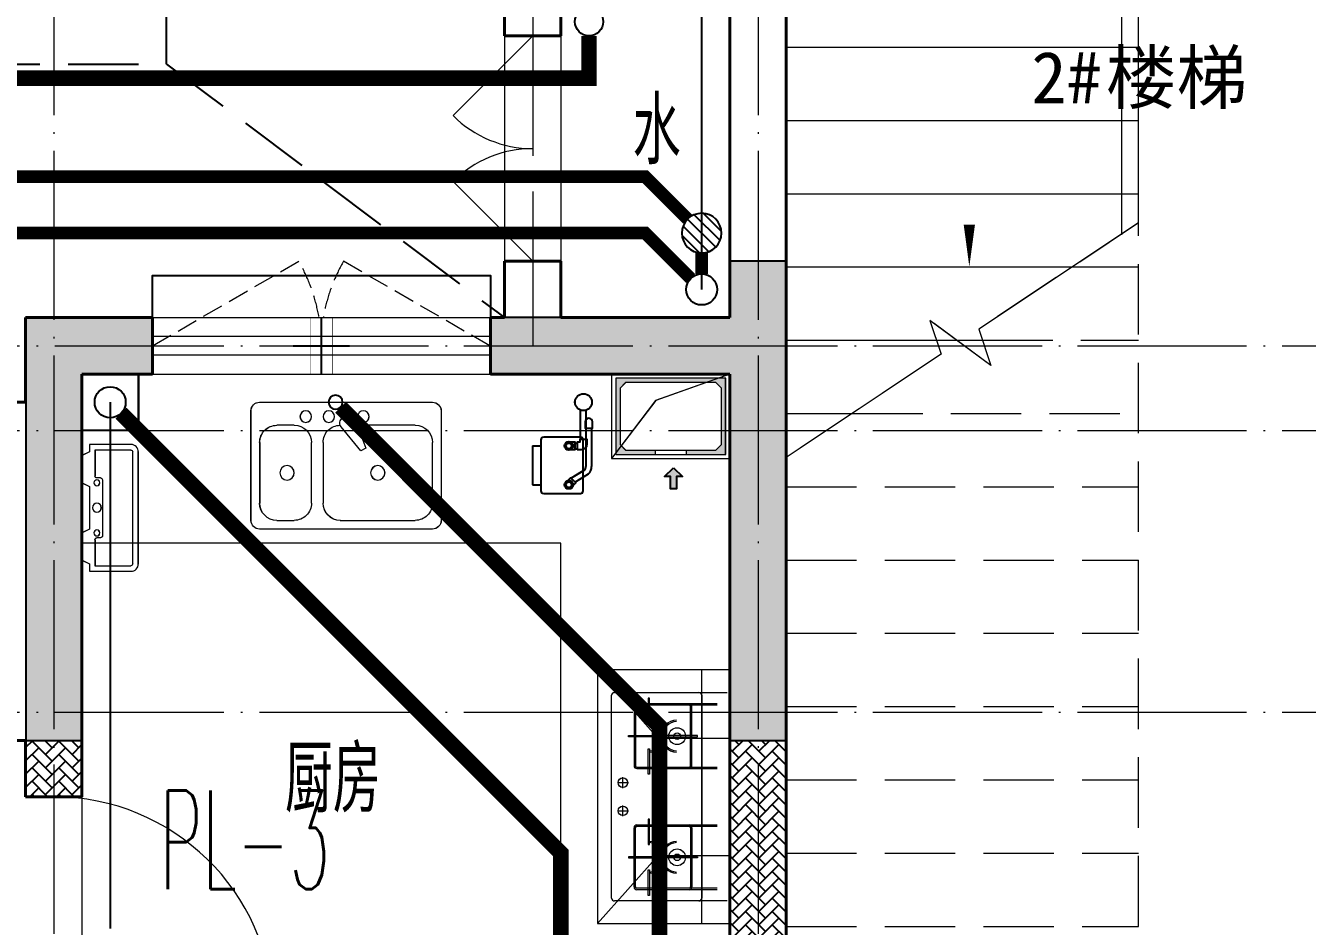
# Model space of a CAD drawing. Extents: x 27938 to 650306, y -92720 to 1524912.
# Drawn here: x 309217 to 313767, y 681597 to 684793 of the extents above; entities that cross this region are included whole.
import ezdxf

# ---------------------------------------------------------------- set-up
doc = ezdxf.new("R2010")
doc.units = 0
doc.header["$LTSCALE"] = 1000
doc.header["$MEASUREMENT"] = 0
for name, pattern in [('#P_--_20B1_001_t3$0$DASH', [0.35, 0.25, -0.1]), ('DASH', [0.35, 0.25, -0.1]), ('DOTE', [2.4200000000000004, 2, -0.2, 0.02, -0.2])]:
    doc.linetypes.add(name, pattern=pattern)
for name, color, linetype in [('AH-FURNITURE', 1, 'Continuous'), ('COLUMN', 9, 'Continuous'), ('DIM_SYMB', 3, 'Continuous'), ('DIM_管井排水', 3, 'Continuous'), ('DIM_餐饮排水', 3, 'Continuous'), ('EQUIP_地漏', 7, 'Continuous'), ('EQUIP_污水', 7, 'Continuous'), ('IP-bath&kitchen-JOHNSON', 4, 'Continuous'), ('PIPE-管井排水', 210, 'GF'), ('PIPE-给水', 3, 'J1'), ('PIPE-餐饮排水', 41, 'P'), ('PUB_TEXT', 4, 'Continuous'), ('VPIPE-管井排水', 210, 'GF'), ('VPIPE-给水', 3, 'TG_J'), ('VPIPE-餐饮排水', 41, 'P'), ('保温', 6, 'Continuous'), ('卫生间', 6, 'Continuous'), ('建筑-排气道', 9, 'Continuous'), ('机电标识类', 1, 'Continuous'), ('看线', 251, 'Continuous')]:
    doc.layers.add(name, color=color, linetype=linetype)
for name, color, linetype, lineweight in [('DOTE', 19, 'DOTE', 9), ('LVTRY', 1, 'Continuous', 13), ('PUB_HATCH', 8, 'Continuous', 9), ('STAIR', 2, 'Continuous', 18), ('WALL', 9, 'Continuous', 40), ('WINDOW', 8, 'Continuous', 15), ('平面-空调室内机', 176, 'Continuous', 9), ('平面-空调预留孔', 173, 'Continuous', 15), ('空调', 76, 'Continuous', 13), ('立面-洞口示意', 152, 'Continuous', 13)]:
    doc.layers.add(name, color=color, linetype=linetype, lineweight=lineweight)
doc.styles.add('_TWT_SERIAL', font='simplex.shx', dxfattribs={"width": 0.6, "oblique": 10, "height": 3, "bigfont": 'aadri.shx'})
doc.styles.add('DIM_FONT', font='SIMPLEX.shx', dxfattribs={"width": 0.56})
doc.styles.get("Standard").update_dxf_attribs({"font": 'gbenor.shx', "bigfont": 'gbcbig.shx'})
doc.styles.add('TG_LINETYPE', font='SIMPLEX', dxfattribs={"width": 0.8, "height": 3, "bigfont": 'HZTXT'})
doc.styles.add('黑体', font='simhei.ttf')
doc.linetypes.add('GF', pattern='A,3,-0.2,["GF",Standard,S=0.25,R=0,X=-0.1,Y=-0.115],-0.35', length=3.55)
doc.linetypes.add('J1', pattern='A,3,-0.2,["J1",Standard,S=0.25,R=0,X=-0.1,Y=-0.115],-0.35', length=3.55)
doc.linetypes.add('P', pattern='A,3,-0.2,["P",Standard,S=0.25,R=0,X=-0.1,Y=-0.115],-0.2', length=3.4)
doc.linetypes.add('TG_J', pattern='A,2,-0.22,["J",TG_LINETYPE,S=0.1,R=0,X=-0.18,Y=-0.15],0', length=2.22)

# ---------------------------------------------------------------- blocks, each defined once
blk = doc.blocks.new('rtyg7uyhg')
at = {"layer": 'LVTRY', "color": 0}
for p, q in [((193590.3031336021, 45458.1133254503), (193590.3030643982, 45069.47696181395)), ((194234.6213208837, 45488.79502889935), (193620.9849572473, 45488.79513816872)), ((194265.3030643982, 45069.47684161765), (194265.3031336021, 45458.113205254)), ((193896.3984467548, 45429.87059594441), (193857.5823896687, 45326.26016876537)), ((193925.7802168131, 45440.40881343969), (193940.0533153456, 45432.16822680717)), ((193682.3485790417, 45406.97694542356), (193887.8216881326, 45406.97690883528)), ((193875.2965560293, 45316.03289288385), (193945.6178257855, 45401.45376218002)), ((194111.8940335871, 45406.97686893496), (194173.2576699507, 45406.97685800815)), ((193620.9848935069, 45130.84059271414), (193620.9849317512, 45345.61331998683)), ((193857.5823896687, 45326.26016876537), (193875.2965560293, 45316.03289288385)), ((194009.6212953876, 45345.61325078298), (194009.6212571432, 45130.84052351015)), ((194050.5303480524, 45130.84051622554), (194050.5303862967, 45345.61324349836)), ((194234.6212953876, 45345.61321071758), (194234.6212571432, 45130.84048344476)), ((193948.2576098526, 45069.47689807355), (193682.3485189436, 45069.47694542356)), ((194173.2576098526, 45069.47685800816), (194111.893973489, 45069.47686893508)), ((193620.9848771165, 45038.79513816872), (194234.621240753, 45038.79502889935))]:
    blk.add_line(p, q, dxfattribs=at)
for centre, radius in [((193866.4394935961, 45437.65873082454), 20.45454545454545), ((193989.1667663234, 45437.6587089707), 20.45454545454545), ((194070.9849481416, 45437.65869440146), 20.45454545454545), ((193815.3030944472, 45238.22692174855), 25.56818181818182), ((194137.4621853563, 45238.2268643822), 25.56818181818182)]:
    blk.add_circle(centre, radius, dxfattribs=at)
for centre, radius, start, end in [((193620.9849517839, 45458.11331998683), 30.68181818181818, 89.99998979807194, 179.9999897972382), ((194234.6213154203, 45458.11321071746), 30.68181818181818, 359.9999897972382, 89.99998979807194), ((193915.5529409315, 45422.69466753349), 20.45454545454545, 59.99998980057491, 159.4623117970261), ((193929.8260394641, 45414.45408090108), 20.45454545454545, 320.5376677968172, 59.99998980057491), ((193682.3485681149, 45345.61330905991), 61.36363636363636, 89.99998979807194, 179.9999897972382), ((193948.2576590239, 45345.6132617099), 61.36363636363636, 359.9999897972382, 89.99998979807194), ((194111.8940226603, 45345.61323257144), 61.36363636363636, 89.99998979807194, 179.9999897972382), ((194173.2576590239, 45345.6132216445), 61.36363636363636, 359.9999897972382, 89.99998979807194), ((193682.3485298705, 45130.84058178721), 61.36363636363636, 179.9999897972382, 269.9999897980719), ((193948.2576207797, 45130.8405344372), 61.36363636363636, 269.9999897980719, 359.9999897972382), ((194111.893984416, 45130.84050529861), 61.36363636363636, 179.9999897972382, 269.9999897980719), ((194173.2576207797, 45130.84049437181), 61.36363636363636, 269.9999897980719, 359.9999897972382), ((193620.9848825799, 45069.47695635049), 30.68181818181818, 179.9999897972382, 269.9999897980719), ((194234.6212462163, 45069.47684708112), 30.68181818181818, 269.9999897980719, 359.9999897972382)]:
    blk.add_arc(centre, radius, start, end, dxfattribs=at)
at = {"layer": 'LVTRY', "color": 0, "style": 'DIM_FONT', "width": 0.8, "flags": 9}
for tag in ['XSIZE', 'YSIZE']:
    blk.add_attdef(tag, (193927.8031388824, 45487.7665121054), '', height=0.5, rotation=89.99998979807198, dxfattribs=at)
blk = doc.blocks.new('A-Kitchen-7')
at = {"layer": 'LVTRY', "color": 0}
for p, q in [((-518.6581278588565, 779.725278688129), (-7.244008776673581, 834.3051076843403)), ((-3.585880917788018, 810.5855355854728), (-515, 756.005706589378)), ((-29.12075551546877, 766.9560861630598), (-35.20590834700852, 806.4126680237241)), ((-7.244008776673581, 834.3051076843403), (-3.585880917788018, 810.5855355854728)), ((-515, 756.005706589378), (-518.6581278588565, 779.725278688129)), ((515, 756.005706589378), (-515, 756.005706589378)), ((-515, 756.005706589378), (-515, 40)), ((-485.6368437646597, 760.5342107040924), (-484.9384396369278, 756.005706589378)), ((-29.12075551543967, 766.9560861630598), (-112.0975807690556, 756.005706589378)), ((515, 780), (-5.820766091346741e-11, 780)), ((0, 756.005706589378), (-5.820766091346741e-11, 780)), ((515, 756.005706589378), (515, 780)), ((515, 40), (515, 756.005706589378)), ((-515, 40), (515, 40))]:
    blk.add_line(p, q, dxfattribs=at)
blk.add_lwpolyline([(-468.9430810984049, 40), (-468.9430810984049, 0), (468.9430810984049, 0), (468.9430810984632, 40)], close=True, dxfattribs=at)
blk = doc.blocks.new('A$C60D053AF')
at = {"layer": 'AH-FURNITURE', "color": 0}
for p, q in [((232.5000007597264, -89.99999966996256), (128.2842720070621, -89.99999966996256)), ((192.50000075961, -70.99998518347275), (327.5735938884318, -70.99998518347275)), ((192.50000075961, -90.99998518347275), (327.5735938884318, -90.99998518347275)), ((355.8578651358839, -82.71571393602062), (384.1611659948248, -129.0190147949615)), ((232.5000007597264, -109.9999996698461), (128.2842720075278, -109.9999996699626)), ((245.0000007597264, -129.4999851834727), (245.0000007597264, -122.4999996698461)), ((265.0000007597264, -129.4999851834727), (265.0000007597264, -122.4999996698461)), ((341.7157295121578, -96.85784955974668), (370.0190303710988, -143.1611504186876)), ((255.0000007597264, -280.9999851834727), (255.0000007597264, -250.9999851834727)), ((393.0000007597264, -280.9999851834727), (393.0000007597264, -250.9999851834727)), ((255.0000007597264, -280.9999851834727), (393.0000007597264, -280.9999851834727))]:
    blk.add_line(p, q, dxfattribs=at)
for points in [[(170.00000075961, -67.99998518347275, 1), (170.00000075961, -93.99998518358916), (192.50000075961, -93.99998518347275), (192.50000075961, -67.99998518347275)], [(268.0000007597264, -122.4999996698461), (268.0000007597264, -106.9999996698461, 0.4142135623724265), (248.0000007597264, -86.99999966984615), (232.5000007597264, -86.99999966984615), (232.50000075961, -112.9999996698461), (242.0000007597264, -112.9999996698461), (242.0000007597264, -122.4999996698461)], [(234.0000007597264, -250.9999851834727), (414.0000007597264, -250.9999851834727, 0.4142135623730951), (424.0000007597264, -240.9999851834727), (424.0000007597264, -110.9999851834727, 0.4142135623730951), (414.0000007597264, -100.9999851834727), (234.0000007597264, -100.9999851834727, 0.4142135623730951), (224.0000007597264, -110.9999851834727), (224.0000007597264, -240.9999851834727, 0.4142135623730951)], [(242.0000007597264, -151.9999851834727, 1), (268.0000007597264, -151.9999851834727), (268.0000007597264, -129.4999851834727), (242.0000007597264, -129.4999851834727)], [(383.8076126043452, -161.1923733388539, 1), (402.192388915224, -142.8075970279751), (386.2824863384012, -126.8976944513852), (367.8977100276388, -145.282470762264)]]:
    blk.add_lwpolyline(points, format="xyb", close=True, dxfattribs=at)
for centre, radius in [((100.0000007598428, -99.99999967066105), 30), ((255.0000007597264, -151.9999851834727), 15), ((255.0000007597264, -151.9999851834727), 10), ((393.0000007597264, -151.9999851834727), 15), ((393.0000007597264, -151.9999851834727), 10)]:
    blk.add_circle(centre, radius, dxfattribs=at)
for radius in [40, 20]:
    blk.add_arc((327.5735938884318, -110.9999851834727), radius, 45, 90, dxfattribs=at)
blk = doc.blocks.new('FRSDFDGDGDRGDR')
at = {"layer": '平面-空调预留孔', "color": 0}
for p, q in [((699612.3179923807, 775043.9561356568), (699612.3179923807, 775441.1561356868)), ((699618.9179923869, 775447.756135683), (699746.3179923192, 775447.756135683)), ((699746.3179923192, 775447.756135683), (699746.3179923192, 775355.3561357355)), ((699719.9179922946, 775342.156135743), (699719.9179922946, 775142.9561356006)), ((699726.5179923008, 775348.7561357393), (699739.7179923131, 775348.7561357393)), ((699726.5179923008, 775136.3561356043), (699739.7179923131, 775136.3561356043)), ((699746.3179923192, 775129.7561356081), (699746.3179923192, 775037.3561356605)), ((699746.3179923192, 775037.3561356605), (699618.9179923869, 775037.3561356605))]:
    blk.add_line(p, q, dxfattribs=at)
blk.add_lwpolyline([(699766.1179923377, 775166.7161355871), (699792.5179923623, 775153.5161355946), (699792.5179923623, 775057.1561356493), (699766.1179923377, 775043.9561356568), (699766.1179923377, 775017.5561356718), (699618.9179923869, 775017.5561356718, -0.4142135623730951), (699592.5179923623, 775043.9561356568), (699592.5179923623, 775441.1561356868, -0.4142135623730951), (699618.9179923869, 775467.5561356718), (699766.1179923377, 775467.5561356718), (699766.1179923377, 775441.1561356868), (699792.5179923623, 775427.9561356943), (699792.5179923623, 775331.596135749), (699766.1179923377, 775318.3961357565)], format="xyb", close=True, dxfattribs=at)
for centre, radius in [((699739.7179923131, 775331.596135749), 10.55999999400228), ((699739.7179923131, 775243.1561357992), 15.83999999100342), ((699739.7179923131, 775153.5161355946), 10.55999999400228)]:
    blk.add_circle(centre, radius, dxfattribs=at)
for centre, radius, start, end in [((699618.917992382, 775441.1561356819), 6.600000001199078, 89.99999995997936, 179.9999999533093), ((699726.5179922959, 775342.1561357381), 6.600000001199078, 89.99999995997936, 179.9999999533093), ((699739.717992318, 775355.3561357405), 6.600000001206354, 269.9999999599793, 359.9999999533093), ((699726.5179922959, 775142.9561356056), 6.600000001199078, 180.0000000400206, 270.0000000533608), ((699739.717992318, 775129.7561356032), 6.600000001206354, 4.002063966804346e-08, 90.00000005336085), ((699618.917992382, 775043.9561356618), 6.600000001199078, 180.0000000400206, 270.0000000533608)]:
    blk.add_arc(centre, radius, start, end, dxfattribs=at)
blk = doc.blocks.new('*U41')
h = blk.add_hatch(color=0)
h.set_gradient(color1=(0, 0, 255), rotation=180, tint=1)
h.paths.add_polyline_path([(3.524958103184869e-15, -2.819966482547906e-15), (-6.350000000000009, -6.349999999999992), (-6.350000000000001, -2.159000000000014), (-15, -2.158999999999999), (-14.99999999999999, 2.159000000000044), (-6.349999999999993, 2.159000000000029), (-6.349999999999985, 6.350000000000009)])
at = {"color": 0, "linetype": 'Continuous'}
blk.add_lwpolyline([(3.524958103184869e-15, -2.819966482547906e-15), (-6.350000000000009, -6.349999999999992), (-6.350000000000001, -2.159000000000014), (-15, -2.158999999999999), (-14.99999999999999, 2.159000000000044), (-6.349999999999993, 2.159000000000029), (-6.349999999999985, 6.350000000000009)], close=True, dxfattribs=at)
blk = doc.blocks.new('sgrsefv')
at = {"layer": 'PUB_HATCH'}
blk.add_hatch(color=0, dxfattribs=at).paths.add_polyline_path([(1112933.294422049, 840916.328306399), (1112933.294422049, 840646.328306399), (1113073.294422049, 840646.328306399), (1113073.294422049, 840661.328306399), (1112968.294422049, 840661.328306399), (1112948.294422049, 840681.328306399), (1112948.294422049, 840881.328306399), (1112968.294422049, 840901.328306399), (1113288.294422049, 840901.328306399), (1113308.294422049, 840881.328306399), (1113308.294422049, 840681.328306399), (1113288.294422049, 840661.328306399), (1113183.294422049, 840661.328306399), (1113183.294422049, 840646.328306399), (1113323.294422049, 840646.328306399), (1113323.294422049, 840916.328306399)])
at = {"layer": 'LVTRY', "color": 0}
for p, q in [((1113073.294422049, 840661.328306399), (1113073.294422049, 840646.328306399)), ((1113183.294422049, 840661.328306399), (1113183.294422049, 840646.328306399))]:
    blk.add_line(p, q, dxfattribs=at)
for points in [[(1112918.294422049, 840931.328306399), (1113338.294422049, 840931.328306399), (1113338.294422049, 840631.328306399), (1112918.294422049, 840631.328306399)], [(1112933.294422049, 840916.328306399), (1113323.294422049, 840916.328306399), (1113323.294422049, 840646.328306399), (1112933.294422049, 840646.328306399)], [(1113288.294422049, 840661.328306399), (1112968.294422049, 840661.328306399), (1112948.294422049, 840681.328306399), (1112948.294422049, 840881.328306399), (1112968.294422049, 840901.328306399), (1113288.294422049, 840901.328306399), (1113308.294422049, 840881.328306399), (1113308.294422049, 840681.328306399), (1113288.294422049, 840661.328306399)]]:
    blk.add_lwpolyline(points, close=True, dxfattribs=at)
at = {"layer": '立面-洞口示意', "color": 0}
blk.add_lwpolyline([(1112918.294422049, 840931.328306399), (1113181.846359163, 840837.3789231421), (1113338.294422049, 840631.328306399)], dxfattribs=at)
at = {"layer": '建筑-排气道', "color": 8, "xscale": -5, "yscale": 5, "zscale": 5, "rotation": 270}
blk.add_blockref('*U41', (1113118.391369574, 840599.0160356248), dxfattribs=at)
blk = doc.blocks.new('GDGDGDRGDG')
at = {"layer": 'IP-bath&kitchen-JOHNSON', "color": 0}
blk.add_lwpolyline([(500282.4698888286, 526348.4609182415), (500282.4698888226, 526148.460918165), (500082.4698888143, 526148.460918165)], dxfattribs=at)
at = {"layer": 'LVTRY', "color": 0}
for p, q in [((502128.2005002745, 525055.5051710735), (501912.2603992091, 525298.4609044121)), ((502382.4698858317, 525298.4609044121), (501912.2603992091, 525298.4609044121)), ((501912.2603992091, 525298.4609044121), (501912.2603992091, 524398.4609044121)), ((502282.4698858315, 524398.4609044121), (502282.4698858315, 525298.4609044121)), ((501962.4698858317, 524488.4609044121), (501962.4698858317, 525208.4609044121)), ((501972.4698858317, 525218.4609044121), (502372.4698858317, 525218.4609044122)), ((502282.4698858315, 525208.4609044122), (502282.4698858312, 524488.4609044121)), ((502042.4698858317, 525168.4609044122), (502042.4698858317, 524958.4609044122)), ((502047.4698858317, 525168.4609044122), (502047.4698858317, 524958.4609044122)), ((502337.4698858317, 525178.4609044123), (502052.4698858317, 525178.4609044122)), ((502337.4698858317, 525173.4609044123), (502052.4698858317, 525173.4609044122)), ((502092.7198858312, 525198.4609044123), (502092.7198858312, 525108.4609044122)), ((502097.2198858312, 525198.4609044123), (502092.7198858312, 525198.4609044123)), ((502097.2198858312, 525108.4609044122), (502097.2198858312, 525198.4609044123)), ((502242.4698858315, 524958.4609044122), (502242.4698858315, 525168.4609044123)), ((502247.4698858315, 524958.4609044122), (502247.4698858315, 525168.4609044123)), ((502092.7198858312, 525108.4609044122), (502097.2198858312, 525108.4609044122)), ((502022.4698858319, 525065.7109044124), (502149.9698858319, 525065.7109044124)), ((502022.4698858319, 525061.2109044124), (502022.4698858319, 525065.7109044124)), ((502149.9698858319, 525061.2109044124), (502022.4698858319, 525061.2109044124)), ((502382.4698858317, 525055.5051710735), (502128.2005002745, 525055.5051710735)), ((502128.2005002745, 525055.5051710735), (502128.2005002745, 524640.4066281962)), ((502267.4698858312, 525065.7109044124), (502139.9698858312, 525065.7109044124)), ((502139.9698858312, 525065.7109044124), (502139.9698858312, 525061.2109044124)), ((502139.9698858312, 525061.2109044124), (502267.4698858312, 525061.2109044124)), ((502149.9698858319, 525065.7109044124), (502149.9698858319, 525061.2109044124)), ((502267.4698858312, 525061.2109044124), (502267.4698858312, 525065.7109044124)), ((502282.4698858315, 524640.4066281962), (502282.4698858315, 525055.5051710735)), ((502092.7198858312, 524928.4609044121), (502092.7198858312, 525018.4609044122)), ((502092.7198858312, 525018.4609044122), (502097.2198858312, 525018.4609044122)), ((502097.2198858312, 525018.4609044122), (502097.2198858312, 524928.4609044121)), ((502052.4698858317, 524953.4609044122), (502337.4698858317, 524953.4609044122)), ((502052.4698858317, 524948.4609044122), (502337.4698858317, 524948.4609044122)), ((501983.0730822186, 524898.4609044121), (502021.8666894461, 524898.4609044121)), ((502002.4698858317, 524879.064100799), (502002.4698858317, 524917.8577080265)), ((502097.2198858312, 524928.4609044121), (502092.7198858312, 524928.4609044121)), ((501983.0730822186, 524798.4609044121), (502021.8666894461, 524798.4609044121)), ((502002.4698858317, 524779.064100799), (502002.4698858317, 524817.8577080265)), ((502092.7198858312, 524768.4609044121), (502092.7198858312, 524678.4609044121)), ((502097.2198858312, 524768.4609044121), (502092.7198858312, 524768.4609044121)), ((502097.2198858312, 524678.4609044121), (502097.2198858312, 524768.4609044121)), ((502042.4698858317, 524528.4609044121), (502042.4698858317, 524738.4609044121)), ((502047.4698858317, 524528.4609044121), (502047.4698858317, 524738.4609044121)), ((502052.4698858317, 524748.4609044121), (502337.4698858317, 524748.4609044121)), ((502052.4698858317, 524743.4609044121), (502337.4698858317, 524743.4609044121)), ((502242.4698858315, 524738.4609044121), (502242.4698858315, 524528.460904412)), ((502247.4698858315, 524738.4609044121), (502247.4698858315, 524528.460904412)), ((502092.7198858312, 524678.4609044121), (502097.2198858312, 524678.4609044121)), ((501912.2603992091, 524398.4609044121), (502128.2005002745, 524640.4066281962)), ((502149.9698858319, 524635.7109044119), (502022.4698858319, 524635.7109044119)), ((502022.4698858319, 524635.7109044119), (502022.4698858319, 524631.2109044119)), ((502022.4698858319, 524631.2109044119), (502149.9698858319, 524631.2109044119)), ((502128.2005002745, 524640.4066281962), (502382.4698858317, 524640.4066281962)), ((502139.9698858312, 524631.2109044119), (502139.9698858312, 524635.7109044119)), ((502139.9698858312, 524635.7109044119), (502267.4698858312, 524635.7109044119)), ((502267.4698858312, 524631.2109044119), (502139.9698858312, 524631.2109044119)), ((502149.9698858319, 524631.2109044119), (502149.9698858319, 524635.7109044119)), ((502267.4698858312, 524635.7109044119), (502267.4698858312, 524631.2109044119)), ((502092.7198858312, 524498.4609044121), (502092.7198858312, 524588.4609044121)), ((502092.7198858312, 524588.4609044121), (502097.2198858312, 524588.4609044121)), ((502097.2198858312, 524588.4609044121), (502097.2198858312, 524498.4609044121)), ((502337.4698858317, 524523.460904412), (502052.4698858317, 524523.4609044121)), ((502337.4698858317, 524518.460904412), (502052.4698858317, 524518.4609044121)), ((502097.2198858312, 524498.4609044121), (502092.7198858312, 524498.4609044121)), ((502372.4698858315, 524478.4609044121), (501972.4698858317, 524478.4609044121)), ((501912.2603992091, 524398.4609044121), (502382.4698858317, 524398.4609044121))]:
    blk.add_line(p, q, dxfattribs=at)
blk.add_lwpolyline([(501782.4698858307, 523948.4609176648), (501782.4698858315, 525748.4608911595), (500082.3728921729, 525748.4610990545)], dxfattribs=at)
for centre, radius in [((502194.9698858317, 525063.4609044122), 29.7), ((502194.9698858317, 525063.4609044122), 11.7), ((502002.4698858317, 524898.4609044121), 16.99680361435897), ((502002.4698858317, 524798.4609044121), 16.99680361435897), ((502194.9698858317, 524633.4609044121), 29.7), ((502194.9698858317, 524633.4609044121), 11.7)]:
    blk.add_circle(centre, radius, dxfattribs=at)
for centre, radius, start, end in [((501972.4698858317, 525208.4609044121), 10, 90, 180), ((502272.4698858315, 525208.4609044122), 10, 0, 90), ((502052.4698858317, 525168.4609044122), 10, 90, 180), ((502052.4698858317, 525168.4609044122), 5, 90, 180), ((502237.4698858315, 525168.4609044123), 10, 0, 90), ((502237.4698858315, 525168.4609044123), 5, 0, 90), ((502094.9698858315, 525063.4609044122), 56.7, 2.274239183980156, 87.72576081582116), ((502094.9698858315, 525063.4609044122), 52.2, 2.470411041434378, 87.52958895834998), ((502194.9698858317, 525063.4609044122), 56.7, 92.27423918417882, 177.7257608160198), ((502194.9698858317, 525063.4609044122), 52.2, 92.47041104165004, 177.5295889585656), ((502094.9698858315, 525063.4609044122), 56.7, 272.2742391841789, 357.7257608160198), ((502094.9698858315, 525063.4609044122), 52.2, 272.47041104165, 357.5295889585657), ((502194.9698858317, 525063.4609044122), 56.7, 182.2742391839801, 267.7257608158212), ((502194.9698858317, 525063.4609044122), 52.2, 182.4704110414343, 267.52958895835), ((502052.4698858317, 524958.4609044122), 10, 180, 270), ((502052.4698858317, 524958.4609044122), 5, 180, 270), ((502237.4698858315, 524958.4609044122), 5, 270, 0), ((502237.4698858315, 524958.4609044122), 10, 270, 0), ((502052.4698858317, 524738.4609044121), 10, 90, 180), ((502052.4698858317, 524738.4609044121), 5, 90, 180), ((502237.4698858315, 524738.4609044121), 10, 0, 90), ((502237.4698858315, 524738.4609044121), 5, 0, 90), ((502094.9698858315, 524633.4609044121), 56.7, 2.274239183980156, 87.72576081582116), ((502094.9698858315, 524633.4609044121), 52.2, 2.470411041434378, 87.52958895834998), ((502194.9698858317, 524633.4609044121), 56.7, 92.27423918417882, 177.7257608160198), ((502194.9698858317, 524633.4609044121), 52.2, 92.47041104165004, 177.5295889585656), ((502094.9698858315, 524633.4609044121), 56.7, 272.2742391841789, 357.7257608160198), ((502094.9698858315, 524633.4609044121), 52.2, 272.47041104165, 357.5295889585657), ((502194.9698858317, 524633.4609044121), 56.7, 182.2742391839801, 267.7257608158212), ((502194.9698858317, 524633.4609044121), 52.2, 182.4704110414343, 267.52958895835), ((502052.4698858317, 524528.4609044121), 10, 180, 270), ((502052.4698858317, 524528.4609044121), 5, 180, 270), ((502237.4698858315, 524528.460904412), 5, 270, 0), ((502237.4698858315, 524528.460904412), 10, 270, 0), ((501972.4698858317, 524488.4609044121), 10, 180, 270), ((502272.4698858312, 524488.4609044121), 10, 270, 0)]:
    blk.add_arc(centre, radius, start, end, dxfattribs=at)
at = {"color": 8, "xscale": -1}
for name, p in [('sgrsefv', (1615300.764307892, -314582.8679974646)), ('rtyg7uyhg', (694947.7729906696, 480759.6658345199)), ('FRSDFDGDGDRGDR', (1199874.987881154, -249369.0952173925))]:
    blk.add_blockref(name, p, dxfattribs=at)
at = {"color": 8, "rotation": 270}
blk.add_blockref('A$C60D053AF', (501962.4698858433, 526348.4603089065), dxfattribs=at)
at = {"layer": 'LVTRY', "color": 8, "extrusion": (0, 0, -1), "xscale": -0.7999999999883585, "yscale": 0.7999999999883585, "zscale": -0.7999999999883585, "rotation": 270}
blk.add_blockref('A-Kitchen-7', (-500582.4698887609, 523286.4609181132), dxfattribs=at)
blk = doc.blocks.new('gdfgdgdgr')
at = {"layer": 'PUB_HATCH'}
for points in [[(516027.6741149258, 530413.8533123683), (516877.6741330629, 530413.8533124247), (516877.6741330674, 529113.8025286059), (517077.6741327321, 529113.8025286059), (517077.6741329991, 530813.854846489), (516877.6741333432, 530813.854846489), (516877.6741337465, 530613.8533124247), (516027.6741149257, 530613.8533123472)], [(514827.6741149505, 530413.8544436865), (514827.6741149505, 530613.8544436865), (514377.577762775, 530613.853921341), (514377.576393229, 529113.8539213064), (514577.5764121321, 529113.8539213064), (514577.577762775, 530413.853921341)]]:
    blk.add_hatch(color=256, dxfattribs=at).paths.add_polyline_path(points)
at = {"layer": 'COLUMN', "color": 8}
for p, q in [((517077.6741329991, 530813.854846489), (516877.6741333432, 530813.854846489)), ((516877.6741333432, 530813.854846489), (516877.6741337465, 530613.8533124247)), ((517077.6741327321, 529113.8025286059), (517077.6741329991, 530813.854846489)), ((514377.577762775, 530613.853921341), (514377.576393229, 529113.8539213064)), ((514827.6741149505, 530613.8544436865), (514377.577762775, 530613.853921341)), ((514827.6741149505, 530413.8544436865), (514827.6741149505, 530613.8544436865)), ((516877.6741337465, 530613.8533124247), (516027.6741149257, 530613.8533123472)), ((516027.6741149257, 530613.8533123472), (516027.6741149258, 530413.8533123683)), ((514577.5764121321, 529113.8539213064), (514577.577762775, 530413.853921341)), ((514577.577762775, 530413.853921341), (514827.6741149505, 530413.8544436865)), ((516027.6741149258, 530413.8533123683), (516877.6741330629, 530413.8533124247)), ((516877.6741330629, 530413.8533124247), (516877.6741330674, 529113.8025286059)), ((514377.576393229, 529113.8539213064), (514577.5764121321, 529113.8539213064)), ((516877.6741330674, 529113.8025286059), (517077.6741327321, 529113.8025286059))]:
    blk.add_line(p, q, dxfattribs=at)
blk = doc.blocks.new('dongkong')
at = {"color": 0}
blk.add_wipeout([(-603756.0415179721, 210770.96306340612), (-603756.0415180603, 210570.80961624245), (-603836.0415181214, 210570.80961593534), (-603836.0415181519, 210770.96306307407)], dxfattribs=at)
at = {"layer": '机电标识类', "color": 0, "linetype": 'DASH', "ltscale": 400}
for p, q in [((-603796.0415180789, 210770.9630630909), (-603796.0415180789, 210570.8096162414)), ((-603896.0415180789, 210670.6929921169), (-603696.0415180789, 210670.6929921169))]:
    blk.add_line(p, q, dxfattribs=at)
at = {"layer": '空调', "color": 0, "linetype": 'DASH', "const_width": 2}
blk.add_lwpolyline([(-603756.0415180789, 210770.9630630909), (-603756.0415180789, 210570.8096162414), (-603836.0415180789, 210570.8096162414), (-603836.0415180789, 210770.9630630909)], close=True, dxfattribs=at)
blk = doc.blocks.new('A$C263B1184')
at = {"layer": '保温', "linetype": 'ByBlock', "ltscale": 10}
h = blk.add_hatch(dxfattribs=at)
h.set_pattern_fill('AR-HBONE', color=251, scale=55)
h.set_pattern_definition([(45, (-503782.4698887531, -516048.4609178798), (0, 47.41575231924514), [100.584, -33.528]), (135, (-503758.7620287531, -516024.7530578797), (3.05311331771918e-15, 47.41575231924513), [100.584, -33.528])])
h.paths.add_polyline_path([(1399.901053234527, 8299.999897828966), (1399.901094640838, 8999.999290105829), (1599.901078331633, 8999.999486750748), (1599.901036925323, 8300.00009447377)])
h = blk.add_hatch(dxfattribs=at)
h.set_pattern_fill('AR-HBONE', color=251, scale=55)
h.set_pattern_definition([(45, (-1012960.392521861, -342660.6615692861), (0, 47.41575231924514), [100.584, -33.528]), (135, (-1012936.684661862, -342636.9537092861), (3.05311331771918e-15, 47.41575231924513), [100.584, -33.528])])
h.paths.add_polyline_path([(3899.998795157124, 8799.99990214809), (3899.998836563434, 8999.999899138289), (4099.99882025423, 9000.000095783209), (4099.998778847919, 8800.000098792894)])
blk = doc.blocks.new('GDRDADWDAD')
at = {"layer": 'DOTE', "linetype": 'DOTE', "ltscale": 0.3}
for p, q in [((309316.578702472, 690157.171784628), (309316.5787024723, 681057.171776701)), ((311816.5787044539, 690157.171784628), (311816.5787044542, 679557.171776904)), ((311016.5787044624, 685657.171784628), (311016.5787044627, 683657.171784628)), ((270116.5787024704, 683657.171784628), (328916.5787024746, 683657.171784628)), ((270116.5787024704, 683357.171784628), (328916.5787024746, 683357.171784628)), ((270116.5787024705, 682357.171776904), (328916.5787024746, 682357.1717769038))]:
    blk.add_line(p, q, dxfattribs=at)
blk = doc.blocks.new('HFGHFHF')
at = {"layer": '卫生间', "color": 159, "linetype": 'DASH', "true_color": 0x22346e}
blk.add_line((289316.5804771226, 684657.1715977495), (288116.5787047273, 683757.1711677861), dxfattribs=at)
blk.add_lwpolyline([(299516.7699452976, 683357.1716579775), (298716.598023887, 683357.1716565168), (298716.4049776102, 684357.172598504), (290716.1928628415, 684357.165294065), (290715.9998434144, 684657.1720991646), (289316.5804771226, 684657.1715977495), (289316.5805484362, 685557.1707384072)], dxfattribs=at)
blk = doc.blocks.new('$WINLIB2D$00000001')
at = {"color": 0}
for points in [[(-0.4999999999999964, 0.5000000000000142), (-0.4999999999999964, -0.4999999999999858)], [(-0.4999999999999964, 0.5000000000000142), (0.5000000000000036, 0.5000000000000142)], [(0.5000000000000036, -0.4999999999999858), (0.5000000000000036, 0.5000000000000142)], [(0.5000000000000036, 0.1666666666666714), (-0.4999999999999964, 0.1666666666666714)], [(0.5000000000000036, -0.1666666666666572), (-0.4999999999999964, -0.1666666666666572)], [(-0.4999999999999964, -0.4999999999999858), (0.5000000000000036, -0.4999999999999858)]]:
    blk.add_lwpolyline(points, dxfattribs=at)
blk = doc.blocks.new('$DorLib2D$00000001')
for p, q in [((0.45, 0.9750000000000001), (0.5000000000000002, 0.9750000000000001)), ((0.45, 0), (0.45, 0.9750000000000001)), ((0.5, 0), (0.5, 0.9750000000000001)), ((0.5, 0), (0.45, 0))]:
    blk.add_line(p, q)
at = {"lineweight": 13}
blk.add_arc((0.475, 0), 0.975, 91.4692835813538, 180, dxfattribs=at)
blk = doc.blocks.new('$DorLib2D$00000116')
at = {"color": 0}
for p, q in [((-0.4999999999999929, 7.105427357601002e-15), (-0.146446609406766, 0.353553390593234)), ((0.5000000000000071, 7.105427357601002e-15), (0.1464466094067731, 0.353553390593234))]:
    blk.add_line(p, q, dxfattribs=at)
for centre, radius, start, end in [((-0.4999999999984652, 4.831690603168681e-13), 0.4999999999984674, 0, 45), ((0.4999999999977511, 9.059419880941277e-13), 0.4999999999976598, 135, 180)]:
    blk.add_arc(centre, radius, start, end, dxfattribs=at)
blk = doc.blocks.new('$TwtSys$00000147')
blk.add_circle((0, 0, 1e-08), 25)
blk = doc.blocks.new('$TwtSys$00000141')
for p, q in [((-141.2940945534228, 11.5081675418387), (-15.12463543624108, 137.6776266590259)), ((-141.2940945534228, 11.5081675418387), (-15.12463543624108, 137.6776266590259)), ((-130.8287533366456, -52.58172021128667), (52.58172021128667, 130.8287533366511)), ((-130.8287533366456, -52.58172021128667), (52.58172021128667, 130.8287533366511)), ((-99.70205614729821, -99.70205614730912), (99.70205614729821, 99.70205614729821)), ((-99.70205614729821, -99.70205614730367), (99.70205614729821, 99.70205614729821)), ((-48.53417053355224, -130.5918998453235), (131.3741195312687, 49.31639021949741)), ((-48.53417053355224, -130.5918998453235), (131.3741195312687, 49.31639021950286)), ((17.14666153208782, -138.38927842878), (138.3892210518698, -17.146718909009)), ((17.14666153208782, -138.38927842878), (138.3892210518698, -17.146718909009))]:
    blk.add_line(p, q)
blk.add_circle((0, 0), 141)
blk.add_circle((0, 0), 141)

msp = doc.modelspace()

# ---------------------------------------------------------------- hatches: boundary and pattern name
at = {"layer": 'PIPE-管井排水'}
for points in [[(311416.482930491, 684257.132101636), (311416.4823280885, 684279.6321016275), (311425.8027355744, 684279.6321016278)], [(311416.482930491, 684257.132101636), (311432.3928330613, 684273.0420042105), (311425.8027355744, 684279.6321016278)], [(311416.4829304315, 684057.1711673388), (311416.4823280887, 684079.671167334), (311425.8027356612, 684079.6711673371)], [(311416.4829304315, 684057.1711673388), (311432.3928330613, 684073.081069917), (311425.8027356612, 684079.6711673371)]]:
    msp.add_hatch(color=256, dxfattribs=at).paths.add_polyline_path(points)
at = {"layer": 'PIPE-给水'}
for points in [[(311216.5793026733, 684607.1717789782), (311216.5787002105, 684579.6717789744), (311244.0793025207, 684579.6717789723)], [(311216.5793026733, 684607.1717789782), (311244.0793025863, 684607.1717789744), (311244.0793025207, 684579.6717789723)]]:
    msp.add_hatch(color=256, dxfattribs=at).paths.add_polyline_path(points)
at = {"layer": 'PIPE-餐饮排水'}
for points in [[(311466.6404918627, 682307.1717769131), (311486.0859283494, 682326.6172133812), (311494.1404918618, 682318.5626498758)], [(311466.6404918627, 682307.1717769131), (311494.1404918625, 682307.1717768955), (311494.1404918618, 682318.5626498758)], [(311116.6404918623, 681857.1717769091), (311136.0859283438, 681876.6172133868), (311144.1404918641, 681868.5626498627)], [(311116.6404918623, 681857.1717769091), (311144.1404918625, 681857.1717769047), (311144.1404918641, 681868.5626498627)]]:
    msp.add_hatch(color=256, dxfattribs=at).paths.add_polyline_path(points)

# ---------------------------------------------------------------- linework, layer by layer
at = {"layer": 'DIM_SYMB', "color": 8}
msp.add_lwpolyline([(312566.5787003415, 685887.1772520116, 0, 0, 0), (312566.5787004419, 683937.1772520501, 0, 40.00000000000001, 0), (312566.5787004341, 684087.1772520501, 0, 0, 0)], format="xyseb", dxfattribs=at)
at = {"layer": 'DIM_管井排水'}
msp.add_line((311616.4823275895, 683857.1711678591), (311616.5787025096, 686678.273321301), dxfattribs=at)
at = {"layer": 'DIM_餐饮排水'}
msp.add_line((309516.6398894863, 683457.1717769029), (309516.6398894863, 681589.6222416156), dxfattribs=at)
at = {"layer": 'PIPE-管井排水', "const_width": 45}
for points in [[(311416.4823280884, 684257.1321016275), (308716.5787002508, 684257.1321016398)], [(311566.6511296363, 684106.9639024821), (311416.4829304846, 684257.1321016338)], [(311416.4823280884, 684057.171167334), (308916.5396344848, 684057.1711673599)], [(311577.5920570005, 683896.0620408243), (311416.4829304846, 684057.1711673402)], [(311616.5076100677, 683986.6321034969), (311616.4930685614, 683912.1711668102)]]:
    msp.add_lwpolyline(points, dxfattribs=at)
at = {"layer": 'PIPE-给水', "const_width": 55.00000000000001}
for points in [[(311216.5793025863, 684757.1717789744), (311216.5793025863, 684607.1717789744)], [(311216.5787002105, 684607.1717789744), (305886.57870247, 684607.1717789745)]]:
    msp.add_lwpolyline(points, dxfattribs=at)
at = {"layer": 'PIPE-餐饮排水', "const_width": 55.00000000000001}
for points in [[(310334.3178602015, 683439.4944085638), (311466.6404918668, 682307.1717768986)], [(309555.5313648278, 683418.2809039376), (311116.6404918612, 681857.1717769041)], [(311466.6404918625, 682307.1717768955), (311466.6404918625, 672703.9843349088)], [(311116.6404918625, 681857.1717769047), (311116.6404918625, 672080.2533799293)]]:
    msp.add_lwpolyline(points, dxfattribs=at)
at = {"layer": 'STAIR', "color": 8}
for p, q in [((311916.5784121953, 683261.1772520368), (311916.5784121946, 685757.1772520116)), ((313106.5787003415, 685757.1772520116), (313106.5787003415, 684051.577252004)), ((313166.578700337, 684093.1772520046), (313166.5787003415, 685757.1772520116)), ((311916.5784121946, 684717.1772520116), (313166.5787003415, 684717.1772520116)), ((311916.5784121946, 684457.1772520116), (313166.5787003415, 684457.1772520116)), ((311916.5784121946, 684197.1772520116), (313166.5787003415, 684197.1772520116)), ((313166.5787003415, 684093.1772520116), (312599.7518085888, 683715.8973598315)), ((311916.5784121946, 683937.1772520116), (312932.2036462998, 683937.1772519986)), ((312642.9178872245, 683587.9845392975), (312426.2906454331, 683747.417536858)), ((312426.2906454331, 683747.417536858), (312466.7924645171, 683627.3996408177)), ((312599.7518085888, 683715.8973598315), (312642.9178872245, 683587.9845392975)), ((311916.5784121946, 683677.1772520116), (312449.9942713286, 683677.1772520212)), ((312521.7286000781, 683677.177252021), (312612.8184834251, 683677.1772520212)), ((312466.7924645171, 683627.3996408177), (311916.5784121946, 683261.1772520116)), ((311916.5784121946, 683417.1772520116), (312150.9534661958, 683417.1772520192))]:
    msp.add_line(p, q, dxfattribs=at)
at = {"layer": 'STAIR', "color": 8, "linetype": '#P_--_20B1_001_t3$0$DASH'}
for p, q in [((313166.5787003231, 684093.1772519909), (312599.7518086854, 683715.8973598739)), ((313166.5787003231, 681597.1772519909), (313166.5787003224, 684093.1772520005)), ((312932.2036462711, 683937.1772519796), (313166.5787003231, 683937.1772519909)), ((312642.9178872152, 683587.9845392775), (312426.2906454227, 683747.4175368366)), ((312426.2906454227, 683747.4175368366), (312466.7924646141, 683627.3996408591)), ((312599.7518086854, 683715.8973598739), (312642.9178872152, 683587.9845392775)), ((312449.9942711896, 683677.1772519985), (312521.7285999439, 683677.1772519985)), ((312612.8184835308, 683677.1772519985), (313166.5787003231, 683677.1772519909)), ((312466.7924646141, 683627.3996408591), (311916.5784121932, 683261.1772519909)), ((312150.9534662133, 683417.177251993), (313166.5787003231, 683417.1772519909)), ((311916.5784121932, 681597.1772519909), (311916.578412188, 683261.1772519955)), ((311916.5784121932, 683157.1772519909), (313166.5787003231, 683157.1772519909)), ((311916.5784121932, 682897.1772519909), (313166.5787003231, 682897.1772519909)), ((311916.5784121932, 682637.1772519909), (313166.5787003231, 682637.1772519909)), ((311916.5784121932, 682377.1772519909), (313166.5787003231, 682377.1772519909)), ((311916.5784121932, 682117.1772519909), (313166.5787003231, 682117.1772519909)), ((311916.5784121932, 681857.1772519909), (313166.5787003231, 681857.1772519909)), ((311916.5784121932, 681597.1772519909), (313166.5787003231, 681597.1772519909))]:
    msp.add_line(p, q, dxfattribs=at)
at = {"layer": 'VPIPE-管井排水'}
msp.add_circle((311616.4823275895, 683857.1711678591), 55, dxfattribs=at)
at = {"layer": 'VPIPE-给水'}
msp.add_circle((311216.5787002101, 684807.1717789744), 50, dxfattribs=at)
at = {"layer": 'VPIPE-餐饮排水'}
msp.add_circle((309516.6398894863, 683457.1717769029), 55, dxfattribs=at)
at = {"layer": 'WALL', "color": 8}
for p, q in [((311916.5787002625, 683657.171776907), (311916.5787001954, 685757.171105495)), ((310916.5787002031, 685557.170582501), (310916.5787002055, 684757.1727020264)), ((311116.5787001974, 684757.1727020263), (311116.5787002043, 685557.1706870727)), ((311716.578700264, 683757.1717769138), (311716.5787002054, 685557.1710009046)), ((310916.5787002055, 684757.1727020264), (311116.5787001974, 684757.1727020263)), ((311116.5787001974, 683957.1727020263), (310916.5787002055, 683957.1727020263)), ((310916.5787002055, 683957.1727020263), (310916.5787002031, 683757.1717768997)), ((311116.5787002043, 683757.1717769138), (311116.5787001974, 683957.1727020263)), ((309216.5787024943, 683757.1717768998), (309216.5787024943, 683457.1717768902)), ((309666.5786814499, 683757.1717769003), (309216.5787024943, 683757.1717768998)), ((309666.5786814499, 683557.1717768896), (309666.5786814499, 683757.1717769003)), ((310916.5787002031, 683757.1717768997), (310866.5786814499, 683757.1717769002)), ((310866.5786814499, 683757.1717769002), (310866.5786814499, 683557.17177689)), ((311716.578700264, 683757.1717769138), (311116.5787002043, 683757.1717769138)), ((311916.5787029207, 681057.1717768027), (311916.5787002625, 683657.171777006)), ((309416.5787024943, 683557.1717769032), (309416.5787024723, 683357.1717769038)), ((309416.5787024943, 683557.1717769032), (309666.5786814499, 683557.1717768896)), ((310866.5786814499, 683557.17177689), (311016.5787002119, 683557.1717769038)), ((311716.5787003704, 683557.1717769068), (311016.5787002119, 683557.1717769038)), ((311716.5787028241, 681157.1717767154), (311716.5787003704, 683557.1717769068)), ((309216.5787024943, 683457.1717768902), (308816.578702462, 683457.1717769038)), ((309416.5787024723, 683357.1717769038), (309416.5787024723, 682357.1717769038)), ((309416.5787024944, 682057.1717773819), (309416.5787024723, 682357.1717769038)), ((308616.5787024689, 682257.1717769101), (309216.5787024741, 682257.1717769051)), ((309216.5787024741, 682257.1717769051), (309216.5787024664, 682057.1717773819)), ((309216.5787024664, 682057.1717773819), (309416.5787024944, 682057.1717773819))]:
    msp.add_line(p, q, dxfattribs=at)
at = {"layer": 'WINDOW'}
for p, q in [((310916.5787002119, 684757.1727020337), (310916.5787002119, 683957.1727020337)), ((311116.5787002119, 684757.1727020337), (311116.5787002119, 683957.1727020337)), ((309416.5787024723, 682057.1717773707), (309416.5787024723, 681257.1717773707))]:
    msp.add_line(p, q, dxfattribs=at)
at = {"layer": 'WINDOW', "color": 8, "linetype": 'DASH', "ltscale": 0.3}
for points in [[(309666.5786814982, 683657.1717768752), (310186.1941131985, 683957.1719710408, -0.1316523369510079), (310266.5786814486, 683657.1722992286)], [(310864.7254565652, 683657.1717768752), (310345.110024865, 683957.1719710408, 0.1316523369510079), (310264.7254566148, 683657.1722992286)]]:
    msp.add_lwpolyline(points, format="xyb", dxfattribs=at)

# ---------------------------------------------------------------- block references
at = {"color": 8}
for name, p in [('gdfgdgdgr', (-205160.8093131861, 153143.3178554344)), ('GDGDGDRGDG', (-190665.8911862824, 157208.7108590323)), ('GDGDGDRGDG', (-190665.7014386217, 157208.7108590323))]:
    msp.add_blockref(name, p, dxfattribs=at)
at = {"color": 8, "xscale": -1}
msp.add_blockref('A$C263B1184', (313316.5787024767, 673257.1717769122), dxfattribs=at)
at = {"layer": 'EQUIP_地漏', "xscale": 0.5, "yscale": -0.5, "zscale": 0.5, "rotation": 180}
msp.add_blockref('$TwtSys$00000141', (311616.5213780408, 684057.1321021526), dxfattribs=at)
at = {"layer": 'EQUIP_污水', "yscale": -1, "rotation": 180.0000000000058}
msp.add_blockref('$TwtSys$00000147', (310316.6398894863, 683457.1717769029), dxfattribs=at)
at = {"layer": 'WINDOW', "rotation": 270}
for name, p, xscale, yscale, zscale in [('$DorLib2D$00000116', (311016.5787002119, 684357.1727020337), -800, -800, -800), ('$DorLib2D$00000001', (309316.5787024723, 681657.1717773707), 800, 800, 800)]:
    msp.add_blockref(name, p, dxfattribs=dict(at, xscale=xscale, yscale=yscale, zscale=zscale))

# ---------------------------------------------------------------- texts
at = {"layer": 'DIM_餐饮排水', "color": 7, "style": '_TWT_SERIAL', "width": 0.48}
msp.add_text('PL-3', height=350, dxfattribs=at).set_placement((309692.4930809187, 681729.6222416156))
at = {"layer": 'PUB_TEXT', "color": 8, "style": '黑体'}
for s, p in [('2#', (312786.6260373647, 684517.2404146581)), ('楼梯', (313051.2673875757, 684517.2404146581))]:
    msp.add_text(s, height=184.0084388185654, dxfattribs=at).set_placement(p)
at = {"layer": 'PUB_TEXT', "color": 8}
for s, p in [('水', (311371.7564396416, 684301.9347065971)), ('厨房', (310137.1817326329, 682000.9389289806))]:
    msp.add_text(s, height=236.3120567375886, dxfattribs=at).set_placement(p)

# ---------------------------------------------------------------- next in the draw order: block references
at = {"layer": '平面-空调室内机', "color": 8, "ltscale": 0.3, "xscale": -1, "rotation": 180}
msp.add_blockref('dongkong', (914062.6202013657, 894327.9813929927), dxfattribs=at)

# ---------------------------------------------------------------- next in the draw order: linework, layer by layer
at = {"layer": '看线', "color": 8, "ltscale": 0.5}
msp.add_lwpolyline([(309666.8648017049, 683757.1722991271), (309666.8648017049, 683907.1722991271), (310866.8653144166, 683907.1722991364), (310866.8653149139, 683757.1722991308)], dxfattribs=at)

# ---------------------------------------------------------------- next in the draw order: block references
msp.add_blockref('GDRDADWDAD', (0, 0))
at = {"color": 8, "xscale": -1}
msp.add_blockref('HFGHFHF', (599033.1574049445, 0), dxfattribs=at)
at = {"layer": 'WINDOW', "xscale": -1200, "yscale": 200, "zscale": -1200, "rotation": 180}
msp.add_blockref('$WINLIB2D$00000001', (310266.5786814487, 683657.1717769038), dxfattribs=at)

doc.saveas('drawing.dxf')
